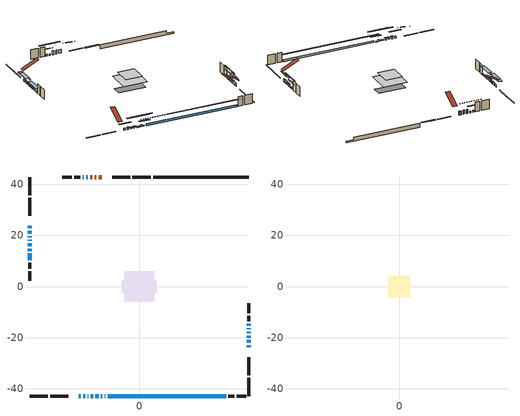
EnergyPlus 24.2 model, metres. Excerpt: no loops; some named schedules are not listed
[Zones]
conditioned space
 floor adiabatic (AdiabaticFloorConstruction): -5.96,-5.96 -5.96,5.96 5.96,5.96 5.96,-5.96 z3.2
 floor foundation (Slab1 construction): -6.9,-2.47 -6.9,2.47 6.9,2.47 6.9,-2.47 z-1.37
 wall outside (RimJoist1 construction): 4.5,42.92 -2.65,42.92 / -42.92,-42.92 -35.77,-42.92 / -42.92,42.92 -42.92,35.77 / 42.92,-42.92 42.92,-35.77 z0.76:1.06
 wall outside (RimJoist2 construction): -3.58,42.92 -10.6,42.92 / -34.84,-42.92 -27.82,-42.92 / -42.92,34.84 -42.92,27.82 / 42.92,-34.84 42.92,-27.82 z0.76:1.06
 wall outside (AdiabaticWallConstruction 1): -14.69,42.92 -15.88,42.92 / -16.8,42.92 -17.5,42.92 / -18.43,42.92 -19.26,42.92 z0.76:2.79
 wall outside (AdiabaticWallConstruction): 42.92,-23.73 42.92,-23.06 / 42.92,-18.4 42.92,-17.74 z0.76:2.29; -23.73,-42.92 -22.91,-42.92 / -21.99,-42.92 -21.17,-42.92 / -19.01,-42.92 -18.09,-42.92 / -15.02,-42.92 -14.4,-42.92 / -42.92,12.97 -42.92,10.23 / 42.92,-15.42 42.92,-14.61 / -21.72,42.92 -22.23,42.92 z0.76:1.68; -42.92,23.73 -42.92,22.81 / 42.92,-19.99 42.92,-19.33 / -42.92,19.74 -42.92,19.28 / -42.92,18.35 -42.92,17.89 / -42.92,14.82 -42.92,13.9 z0.76:1.98; -42.92,21.88 -42.92,20.66 / -42.92,16.96 -42.92,15.74 z0.76:2.28; 42.92,-22.14 42.92,-20.92 z0.76:2.59; -20.24,-42.92 -19.93,-42.92 / 42.92,-16.81 42.92,-16.35 z0.76:1.37; -20.18,42.92 -20.8,42.92 z0.76:1.52; -17.17,-42.92 -15.94,-42.92 z0.76:1.42; -13.48,-42.92 -13.27,-42.92 z0.76:1.07; -12.34,-42.92 34.04,-42.92 z0.76:1.75
 wall outside (Wall1 construction): -23.16,42.92 -25.46,42.92 / 34.97,-42.92 37.27,-42.92 / -42.92,9.3 -42.92,7 / 42.92,-13.68 42.92,-11.38 z0.76:5.64
 wall outside (Wall3 construction): -26.39,42.92 -30.18,42.92 / 38.19,-42.92 41.99,-42.92 / -42.92,6.07 -42.92,2.28 / 42.92,-10.45 42.92,-6.66 z0.76:5.64
 wall foundation (FoundationWall1 construction): 5.43,42.92,-1.37 5.43,42.92,0.76 39.17,42.92,0.76 39.17,42.92,-0.55 42.92,42.92,-0.55 42.92,42.92,-1.37
 window (WindowConstruction): 42.92,-23.73 42.92,-23.07 z0.76:2.28
 window (WindowConstruction 5): -23.73,-42.92 -22.91,-42.92 z0.76:1.67
 window (WindowConstruction 6): -42.92,23.73 -42.92,22.81 z0.76:1.98
 window (WindowConstruction 7): -42.92,21.88 -42.92,20.66 z0.76:2.28
 window (WindowConstruction 8): 42.92,-22.14 42.92,-20.92 z0.76:2.59
 window (WindowConstruction 9): 42.92,-19.99 42.92,-19.33 z0.76:1.98
 window (WindowConstruction 10): -21.98,-42.92 -21.17,-42.92 z0.76:1.67
 window (WindowConstruction 11): -20.24,-42.92 -19.94,-42.92 z0.76:1.37
 window (WindowConstruction 12): -19.01,-42.92 -18.09,-42.92 z0.76:1.67
 window (WindowConstruction 13): -42.92,19.74 -42.92,19.28 z0.76:1.98
 window (WindowConstruction 1): 42.92,-18.4 42.92,-17.74 z0.76:2.28
 window (WindowConstruction 14): -42.92,18.35 -42.92,17.89 z0.76:1.98
 window (WindowConstruction 15): -42.92,16.96 -42.92,15.74 z0.76:2.28
 window (WindowConstruction 16): -42.92,14.81 -42.92,13.9 z0.76:1.98
 window (WindowConstruction 22): 42.92,-16.81 42.92,-16.35 z0.76:1.37
 window (WindowConstruction 19): -20.18,42.92 -20.79,42.92 z0.76:1.52
 window (WindowConstruction 20): -17.16,-42.92 -15.94,-42.92 z0.76:1.42
 window (WindowConstruction 21): -15.02,-42.92 -14.41,-42.92 z0.76:1.67
 window (WindowConstruction 17): -42.92,12.97 -42.92,10.23 z0.76:1.67
 window (WindowConstruction 18): -13.48,-42.92 -13.27,-42.92 z0.76:1.06
 window (WindowConstruction 2): 42.92,-15.42 42.92,-14.61 z0.76:1.67
 window (WindowConstruction 3): -21.72,42.92 -22.23,42.92 z0.76:1.67
 window (WindowConstruction 4): -12.34,-42.92 34.04,-42.92 z0.76:1.75
 door (Door): -14.69,42.92 -15.88,42.92 z0.76:2.79
 door (Door 1): -16.81,42.92 -17.5,42.92 z0.76:2.79
 door (Door 2): -18.43,42.92 -19.26,42.92 z0.76:2.79
 ceiling adiabatic (AdiabaticFloorConstruction): 5.96,-5.96 5.96,5.96 -5.96,5.96 -5.96,-5.96 z3.2
attic - vented
 floor to conditioned space (Floor1 construction Reversed): -4.22,-4.22 -4.22,4.22 4.22,4.22 4.22,-4.22 z5.64
 roof outside (Roof1 construction): -13.76,42.92,5.64 -13.76,34.94,9.63 -11.53,34.94,9.63 -11.53,42.92,5.64; -24.66,-42.92,5.64 -24.66,-34.94,9.63 -26.89,-34.94,9.63 -26.89,-42.92,5.64; -42.92,24.66,5.64 -34.94,24.66,9.63 -34.94,26.89,9.63 -42.92,26.89,5.64; 42.92,-24.66,5.64 34.94,-24.66,9.63 34.94,-26.89,9.63 42.92,-26.89,5.64
shading: 42.92,-20.43 42.92,-26.37 43.33,-26.37 43.33,-20.43 z4.92; -20.27,-42.92 -26.37,-42.92 -26.37,-43.33 -20.27,-43.33 z4.31; -42.92,20.17 -42.92,26.37 -44.75,26.37 -44.75,20.17 z4.62; -42.92,18.02 -42.92,24.52 -44.75,24.52 -44.75,18.02 z4.92; 42.92,-18.28 42.92,-24.78 43.33,-24.78 43.33,-18.28 z5.23; 42.92,-19.13 42.92,-20.19 43.33,-20.19 43.33,-19.13 z2.18; -20.97,-42.92 -22.19,-42.92 -22.19,-43.33 -20.97,-43.33 z1.88; -19.74,-42.92 -20.44,-42.92 -20.44,-43.33 -19.74,-43.33 z1.57; -17.89,-42.92 -19.21,-42.92 -19.21,-43.33 -17.89,-43.33 z1.88; -42.92,16.64 -42.92,22.38 -43.33,22.38 -43.33,16.64 z4.62; 42.92,-17.54 42.92,-18.6 43.33,-18.6 43.33,-17.54 z2.49; -42.92,17.69 -42.92,18.55 -43.33,18.55 -43.33,17.69 z2.18; -42.92,15.54 -42.92,17.16 -43.33,17.16 -43.33,15.54 z2.49; -42.92,13.7 -42.92,15.02 -43.33,15.02 -43.33,13.7 z2.18; 42.92,-11.47 42.92,-21.69 43.33,-21.69 43.33,-11.47 z6.25; -25.87,42.92 -15.1,42.92 -15.1,43.33 -25.87,43.33 z6.6; -10.86,-42.92 -22.25,-42.92 -22.25,-43.33 -10.86,-43.33 z6.5; -9.33,-42.92 -20.1,-42.92 -20.1,-43.33 -9.33,-43.33 z6.76; -42.92,7.59 -42.92,15.61 -44.75,15.61 -44.75,7.59 z4.31; -10.63,-42.92 -16.12,-42.92 -16.12,-43.53 -10.63,-43.53 z3.7; 42.92,-11.97 42.92,-18.06 43.33,-18.06 43.33,-11.97 z4.31; -24.87,42.92 -19.08,42.92 -19.08,43.33 -24.87,43.33 z4.31; 36.68,-42.92 -14.98,-42.92 -14.98,-43.33 36.68,-43.33 z4.39
[Building]
Building 1: Terrain=Suburbs
[Site:Location]
Toronto Intl AP_ON: Latitude {deg}=43.68; Longitude {deg}=-79.63; Time Zone {hr}=-5; Elevation {m}=173; Keep Site Location Information=Yes
[Site:GroundTemperature:Shallow]
4.59119, 2.66285, 2.50842, 3.42352, 7.09712, 10.7536, 13.9236, 15.9317, 16.1023, 14.4691, 11.3799, 7.83558
[Site:WaterMainsTemperature]
Calculation Method=Schedule; Temperature Schedule=mains temperature schedule
[Material] Roughness=Rough; Thermal Absorptance=0.9
Name | Thickness {m} | Conductivity {W/m-K} | Density {kg/m3} | Specific Heat {J/kg-K} | Solar Absorptance | Visible Absorptance
asphalt or fiberglass shingles | 0.00635 | 0.162714 | 1121.4 | 1465.45 | 0.4 | 0.4
ceiling loosefill ins | 0.169333 | 0.0480833 | 16.02 | 1046.75 | 0.7 | 0.7
ceiling stud and cavity | 0.1397 | 0.762834 | 65.682 | 1177.47 | 0.7 | 0.7
concrete 4.0 in. | 0.1016 | 1.803125 | 2242.8 | 837.4 | 0.7 | 0.7
concrete 8.0 in. | 0.2032 | 1.803125 | 2242.8 | 837.4 | 0.7 | 0.7
door material | 0.04445 | 0.053851 | 512.64 | 1214.23 | 0.7 | 0.7
door material 1 | 0.04445 | 0.188738 | 512.64 | 1214.23 | 0.7 | 0.7
door material 2 | 0.04445 | 0.20624 | 512.64 | 1214.23 | 0.7 | 0.7
exterior vertical ins | 0.0457286 | 0.029427 | 32.04 | 1214.23 | 0.7 | 0.7
floor covering | 0.0127 | 0.0433444 | 54.468 | 1339.84 | 0.6 | 0.6
floor rigid ins; wall rigid ins | 0.512978 | 0.029427 | 32.04 | 1214.23 | 0.7 | 0.7
floor stud and cavity | 0.1397 | 1.75129 | 37.0049 | 1207.88 | 0.7 | 0.7
furniture material conditioned space 1 | 0.1524 | 0.115458 | 640.8 | 1214.23 | 0.6 | 0.6
gypsum board | 0.0127 | 0.160291 | 801 | 837.4 | 0.6 | 0.6
gypsum board 1 | 0.0127 | 0.160291 | 801 | 837.4 | 0.7 | 0.7
osb sheathing 0.5 in. | 0.0127 | 0.115458 | 512.64 | 1214.23 | 0.7 | 0.7
osb sheathing 0.75 in. | 0.01905 | 0.115458 | 512.64 | 1214.23 | 0.7 | 0.7
osb sheathing 2.0 in. | 0.0508 | 0.115458 | 512.64 | 1214.23 | 0.7 | 0.7
rim joist rigid ins | 0.051816 | 0.029427 | 32.04 | 1214.23 | 0.7 | 0.7
rim joist stud and cavity | 0.0508 | 0.177588 | 50.32683 | 1063.81 | 0.6 | 0.6
rim joist stud and cavity 1 | 0.0508 | 0.0348186 | 125.044 | 1163.47 | 0.6 | 0.6
wall stud and cavity | 0.1397 | 0.0881538 | 139.0536 | 1170.24 | 0.7 | 0.7
wall stud and cavity 1 | 0.1397 | 0.702165 | 139.0536 | 1170.24 | 0.7 | 0.7
wall stud and cavity 2 | 0.0889 | 0.380278 | 52.3479 | 1209.89 | 0.7 | 0.7
wall stud and cavity 3 | 0.0889 | 0.391764 | 83.0341 | 1211.67 | 0.7 | 0.7
wood siding | 0.0254 | 0.102417 | 544.68 | 1172.36 | 0.4 | 0.4
wood siding 1; wood siding 2; wood siding 3 | 0.0254 | 0.102417 | 544.68 | 1172.36 | 0.7 | 0.7
[WindowMaterial:SimpleGlazingSystem]
Name | U-Factor {W/m2-K} | Solar Heat Gain Coefficient
WindowMaterial | 3.00026 | 0.53
WindowMaterial 1 | 3.029213 | 0.5
WindowMaterial 10 | 2.95256 | 0.58
WindowMaterial 11 | 2.95029 | 0.64
WindowMaterial 12 | 3.068959 | 0.35
WindowMaterial 13 | 5.56103 | 0.6
WindowMaterial 14 | 5.7768 | 0.59
WindowMaterial 15 | 5.33051 | 0.62
WindowMaterial 16 | 3.02183 | 0.55
WindowMaterial 2 | 3.04681 | 0.44
WindowMaterial 3 | 2.8884 | 0.7
WindowMaterial 4 | 3.02126 | 0.48
WindowMaterial 5 | 2.92474 | 0.62
WindowMaterial 6 | 3.00991 | 0.55
WindowMaterial 7 | 3.01388 | 0.51
WindowMaterial 8 | 3.063281 | 0.29
WindowMaterial 9 | 3.02581 | 0.51
[Construction]
AdiabaticFloorConstruction: floor stud and cavity, floor rigid ins, osb sheathing 0.75 in., floor covering
AdiabaticWallConstruction: wood siding 2, wall rigid ins, wall stud and cavity 2, gypsum board
AdiabaticWallConstruction 1: wood siding 3, wall rigid ins, wall stud and cavity 2, gypsum board
Door: door material
Door 1: door material 1
Door 2: door material 2
Floor1 construction Reversed: gypsum board, ceiling stud and cavity, ceiling loosefill ins
FoundationWall1 construction: concrete 8.0 in., gypsum board 1
furniture construction conditioned space 1: furniture material conditioned space 1
PartitionWallConstruction: gypsum board, wall stud and cavity 3, gypsum board
RimJoist1 construction: wood siding 1, rim joist stud and cavity
RimJoist2 construction: wood siding 1, rim joist rigid ins, osb sheathing 2.0 in., rim joist stud and cavity 1
Roof1 construction: asphalt or fiberglass shingles
Slab1 construction: concrete 4.0 in.
Wall1 construction: wood siding, osb sheathing 0.5 in., wall stud and cavity, gypsum board
Wall3 construction: wood siding, osb sheathing 0.5 in., wall stud and cavity 1, gypsum board
WindowConstruction; WindowConstruction 1: WindowMaterial
WindowConstruction 10; WindowConstruction 2; WindowConstruction 5: WindowMaterial 1
WindowConstruction 11: WindowMaterial 8
WindowConstruction 12: WindowMaterial 9
WindowConstruction 13; WindowConstruction 14; WindowConstruction 6: WindowMaterial 4
WindowConstruction 15; WindowConstruction 7: WindowMaterial 5
WindowConstruction 16: WindowMaterial 10
WindowConstruction 17: WindowMaterial 11
WindowConstruction 18: WindowMaterial 12
WindowConstruction 19: WindowMaterial 13
WindowConstruction 20: WindowMaterial 14
WindowConstruction 21: WindowMaterial 15
WindowConstruction 22: WindowMaterial 16
WindowConstruction 3: WindowMaterial 2
WindowConstruction 4: WindowMaterial 3
WindowConstruction 8: WindowMaterial 6
WindowConstruction 9: WindowMaterial 7
[Zone] Multiplier=1; Part of Total Floor Area=Yes
Name | Volume {m3}
attic - vented | 44.7422
conditioned space | 524.9
[Space]
Name | Zone | Volume {m3}
attic - vented 1 | attic - vented | 44.7422
conditioned space 1 | conditioned space | 524.9
[ZoneInfiltration:EffectiveLeakageArea]
infil attic - vented 1: Zone or Space=attic - vented 1; Schedule=Always On Discrete; Effective Air Leakage Area {cm2}=2944.55; Stack Coefficient=0.000277386; Wind Coefficient=1.12528e-05
[ZoneMixing]
whole house fan mix: Zone or Space=attic - vented; Schedule=Always On Continuous; Design Flow Rate Calculation Method=Flow/Zone; Design Flow Rate {m3/s}=0; Source Zone or Space=conditioned space
[SurfaceProperty:ExposedFoundationPerimeter]
Slab1: Exposed Perimeter Calculation Method=TotalExposedPerimeter; Total Exposed Perimeter {m}=37.491
[InternalMass] Zone or ZoneList=conditioned space; Space or SpaceList=conditioned space 1
Name | Construction | Surface Area {m2}
furniture mass conditioned space 1 | furniture construction conditioned space 1 | 84.24
partition wall mass | PartitionWallConstruction | 210.6
[Lights]
interior lighting: Zone or ZoneList or Space or SpaceList=conditioned space 1; Schedule=interior lighting schedule; Design Level Calculation Method=LightingLevel; Lighting Level {W}=343.2; Return Air Fraction=0; Fraction Radiant=0.6; Fraction Visible=0.2; Fraction Replaceable=1
[People]
occupants: Zone or ZoneList or Space or SpaceList=conditioned space 1; Number of People Schedule=occupants schedule; Number of People Calculation Method=People; Number of People=3; Fraction Radiant=0.314171; Sensible Heat Fraction=0.56303; Activity Level Schedule=occupants activity schedule; Carbon Dioxide Generation Rate {m3/s-W}=0; Enable ASHRAE 55 Comfort Warnings=No; Mean Radiant Temperature Calculation Type=EnclosureAveraged
[ElectricEquipment] Zone or ZoneList or Space or SpaceList=conditioned space 1; Design Level Calculation Method=EquipmentLevel
Name | Schedule | Design Level {W} | Fraction Latent | Fraction Radiant | Fraction Lost
clothes dryer | clothes dryer schedule | 140.772 | 0.015 | 0.081 | 0.85
clothes washer | clothes washer schedule | 32.1985 | 0.03 | 0.162 | 0.7
cooking range | cooking range schedule | 215.147 | 0.08 | 0.432 | 0.2
dishwasher | dishwasher schedule | 66.8632 | 0.3 | 0.18 | 0.4
fridge | fridge schedule | 72.9452 | 0 | 0.6 | 0
mech vent bath fan 0 | mech vent bath fan 0 schedule | 50.2 | 0 | 0 | 1
mech vent house fan | mech vent house fan schedule | 0 | 0 | 0 | 1
mech vent house fan cfis | mech vent house fan cfis schedule | 0 | 0 | 0 | 0
mech vent range fan 0 | mech vent range fan 0 schedule | 57 | 0 | 0 | 1
misc plug loads | misc plug loads schedule | 494.7 | 0.045 | 0.513 | 0.1
whole house fan | Always On Discrete | 0 | 0 | 0 | 1
[OtherEquipment] Zone or ZoneList or Space or SpaceList=conditioned space 1; Design Level Calculation Method=EquipmentLevel
Name | Fuel Type | Schedule | Design Level {W} | Fraction Latent | Fraction Radiant | Fraction Lost
clothes dryer 1 | Electricity | clothes dryer schedule | 0 | 0.015 | 0.081 | 0.85
cooking range 1 | Electricity | cooking range schedule | 0 | 0.08 | 0.432 | 0.2
general water use latent | None | general water use schedule | 62.594 | 1 | 0 | 0
general water use sensible | None | general water use schedule | -61.6891 | 0 | 0.6 | 0
mech vent house fan latent load | None | Always On Discrete | 0 | 1 | 0 | 0
mech vent house fan sensible load | None | Always On Discrete | 0 | 0 | 0 | 0
water heater energy adjustment1 | NaturalGas | Always On Discrete | 0.01 | 0 | 0 | 1
[ZoneInfiltration:DesignFlowRate] Zone or ZoneList or Space or SpaceList=conditioned space 1; Schedule=Always On Discrete; Design Flow Rate Calculation Method=Flow/Zone; Design Flow Rate {m3/s}=0
infil flow; natural vent flow; whole house fan flow
[Foundation:Kiva]
Foundation Kiva 1: Initial Indoor Air Temperature {C}=18; Wall Height Above Grade {m}=0.759988; Wall Depth Below Slab {m}=0.2032; Custom Block Material Name 1=exterior vertical ins; Custom Block Depth 1 {m}=2.13; Custom Block X Position 1 {m}=0.2159; Custom Block Z Position 1 {m}=0
[Foundation:Kiva:Settings]
Soil Conductivity {W/m-K}=0.849921; Soil Density {kg/m3}=1842.3; Soil Specific Heat {J/kg-K}=418.7; Ground Solar Absorptivity=0.9; Ground Thermal Absorptivity=0.9; Ground Surface Roughness {m}=0.03; Far-Field Width {m}=40; Deep-Ground Boundary Condition=ZeroFlux; Deep-Ground Depth {m}=40; Minimum Cell Dimension {m}=0.2; Maximum Cell Growth Coefficient=3; Simulation Timestep=Timestep
[Exterior:Lights]
exterior lighting: Schedule=exterior lighting schedule; Design Level {W}=75.6
[Schedule:Constant]
Name | Hourly Value
Always On Continuous; mech vent house fan schedule; mech vent house fan cfis schedule; Always On Discrete | 1
occupants activity schedule | 117.228
fridge schedule | 0
[Schedule:Week:Daily]
interior lighting schedule Week Rule - Jan1-Jan27: interior lighting schedule day, interior lighting schedule day, interior lighting schedule day, interior lighting schedule day, interior lighting schedule day, interior lighting schedule day, interior lighting schedule day, interior lighting schedule default day, interior lighting schedule default day, interior lighting schedule default day, interior lighting schedule default day, interior lighting schedule default day
interior lighting schedule Week Rule - Jan28-Feb3: interior lighting schedule day, interior lighting schedule day, interior lighting schedule day, interior lighting schedule day, interior lighting schedule day 1, interior lighting schedule day 1, interior lighting schedule day 1, interior lighting schedule default day, interior lighting schedule default day, interior lighting schedule default day, interior lighting schedule default day, interior lighting schedule default day
interior lighting schedule Week Rule - Feb4-Feb24: interior lighting schedule day 1, interior lighting schedule day 1, interior lighting schedule day 1, interior lighting schedule day 1, interior lighting schedule day 1, interior lighting schedule day 1, interior lighting schedule day 1, interior lighting schedule default day, interior lighting schedule default day, interior lighting schedule default day, interior lighting schedule default day, interior lighting schedule default day
interior lighting schedule Week Rule - Feb25-Mar3: interior lighting schedule day 1, interior lighting schedule day 1, interior lighting schedule day 1, interior lighting schedule day 1, interior lighting schedule day 2, interior lighting schedule day 2, interior lighting schedule day 2, interior lighting schedule default day, interior lighting schedule default day, interior lighting schedule default day, interior lighting schedule default day, interior lighting schedule default day
interior lighting schedule Week Rule - Mar4-Mar31: interior lighting schedule day 2, interior lighting schedule day 2, interior lighting schedule day 2, interior lighting schedule day 2, interior lighting schedule day 2, interior lighting schedule day 2, interior lighting schedule day 2, interior lighting schedule default day, interior lighting schedule default day, interior lighting schedule default day, interior lighting schedule default day, interior lighting schedule default day
interior lighting schedule Week Rule - Apr1-Apr28: interior lighting schedule day 3, interior lighting schedule day 3, interior lighting schedule day 3, interior lighting schedule day 3, interior lighting schedule day 3, interior lighting schedule day 3, interior lighting schedule day 3, interior lighting schedule default day, interior lighting schedule default day, interior lighting schedule default day, interior lighting schedule default day, interior lighting schedule default day
interior lighting schedule Week Rule - Apr29-May5: interior lighting schedule day 3, interior lighting schedule day 3, interior lighting schedule day 4, interior lighting schedule day 4, interior lighting schedule day 4, interior lighting schedule day 4, interior lighting schedule day 4, interior lighting schedule default day, interior lighting schedule default day, interior lighting schedule default day, interior lighting schedule default day, interior lighting schedule default day
interior lighting schedule Week Rule - May6-May26: interior lighting schedule day 4, interior lighting schedule day 4, interior lighting schedule day 4, interior lighting schedule day 4, interior lighting schedule day 4, interior lighting schedule day 4, interior lighting schedule day 4, interior lighting schedule default day, interior lighting schedule default day, interior lighting schedule default day, interior lighting schedule default day, interior lighting schedule default day
interior lighting schedule Week Rule - May27-Jun2: interior lighting schedule day 4, interior lighting schedule day 4, interior lighting schedule day 4, interior lighting schedule day 4, interior lighting schedule day 4, interior lighting schedule day 5, interior lighting schedule day 5, interior lighting schedule default day, interior lighting schedule default day, interior lighting schedule default day, interior lighting schedule default day, interior lighting schedule default day
interior lighting schedule Week Rule - Jun3-Jun30: interior lighting schedule day 5, interior lighting schedule day 5, interior lighting schedule day 5, interior lighting schedule day 5, interior lighting schedule day 5, interior lighting schedule day 5, interior lighting schedule day 5, interior lighting schedule default day, interior lighting schedule default day, interior lighting schedule default day, interior lighting schedule default day, interior lighting schedule default day
interior lighting schedule Week Rule - Jul1-Jul28: interior lighting schedule day 6, interior lighting schedule day 6, interior lighting schedule day 6, interior lighting schedule day 6, interior lighting schedule day 6, interior lighting schedule day 6, interior lighting schedule day 6, interior lighting schedule default day, interior lighting schedule default day, interior lighting schedule default day, interior lighting schedule default day, interior lighting schedule default day
interior lighting schedule Week Rule - Jul29-Aug4: interior lighting schedule day 6, interior lighting schedule day 6, interior lighting schedule day 6, interior lighting schedule day 7, interior lighting schedule day 7, interior lighting schedule day 7, interior lighting schedule day 7, interior lighting schedule default day, interior lighting schedule default day, interior lighting schedule default day, interior lighting schedule default day, interior lighting schedule default day
interior lighting schedule Week Rule - Aug5-Aug25: interior lighting schedule day 7, interior lighting schedule day 7, interior lighting schedule day 7, interior lighting schedule day 7, interior lighting schedule day 7, interior lighting schedule day 7, interior lighting schedule day 7, interior lighting schedule default day, interior lighting schedule default day, interior lighting schedule default day, interior lighting schedule default day, interior lighting schedule default day
interior lighting schedule Week Rule - Aug26-Sep1: interior lighting schedule day 7, interior lighting schedule day 7, interior lighting schedule day 7, interior lighting schedule day 7, interior lighting schedule day 7, interior lighting schedule day 7, interior lighting schedule day 8, interior lighting schedule default day, interior lighting schedule default day, interior lighting schedule default day, interior lighting schedule default day, interior lighting schedule default day
interior lighting schedule Week Rule - Sep2-Sep29: interior lighting schedule day 8, interior lighting schedule day 8, interior lighting schedule day 8, interior lighting schedule day 8, interior lighting schedule day 8, interior lighting schedule day 8, interior lighting schedule day 8, interior lighting schedule default day, interior lighting schedule default day, interior lighting schedule default day, interior lighting schedule default day, interior lighting schedule default day
interior lighting schedule Week Rule - Sep30-Oct6: interior lighting schedule day 8, interior lighting schedule day 9, interior lighting schedule day 9, interior lighting schedule day 9, interior lighting schedule day 9, interior lighting schedule day 9, interior lighting schedule day 9, interior lighting schedule default day, interior lighting schedule default day, interior lighting schedule default day, interior lighting schedule default day, interior lighting schedule default day
interior lighting schedule Week Rule - Oct7-Oct27: interior lighting schedule day 9, interior lighting schedule day 9, interior lighting schedule day 9, interior lighting schedule day 9, interior lighting schedule day 9, interior lighting schedule day 9, interior lighting schedule day 9, interior lighting schedule default day, interior lighting schedule default day, interior lighting schedule default day, interior lighting schedule default day, interior lighting schedule default day
interior lighting schedule Week Rule - Oct28-Nov3: interior lighting schedule day 9, interior lighting schedule day 9, interior lighting schedule day 9, interior lighting schedule day 9, interior lighting schedule day 10, interior lighting schedule day 10, interior lighting schedule day 10, interior lighting schedule default day, interior lighting schedule default day, interior lighting schedule default day, interior lighting schedule default day, interior lighting schedule default day
interior lighting schedule Week Rule - Nov4-Nov24: interior lighting schedule day 10, interior lighting schedule day 10, interior lighting schedule day 10, interior lighting schedule day 10, interior lighting schedule day 10, interior lighting schedule day 10, interior lighting schedule day 10, interior lighting schedule default day, interior lighting schedule default day, interior lighting schedule default day, interior lighting schedule default day, interior lighting schedule default day
interior lighting schedule Week Rule - Nov25-Dec1: interior lighting schedule day 10, interior lighting schedule day 10, interior lighting schedule day 10, interior lighting schedule day 10, interior lighting schedule day 10, interior lighting schedule day 10, interior lighting schedule day 11, interior lighting schedule default day, interior lighting schedule default day, interior lighting schedule default day, interior lighting schedule default day, interior lighting schedule default day
interior lighting schedule Week Rule - Dec2-Dec31: interior lighting schedule day 11, interior lighting schedule day 11, interior lighting schedule day 11, interior lighting schedule day 11, interior lighting schedule day 11, interior lighting schedule day 11, interior lighting schedule day 11, interior lighting schedule default day, interior lighting schedule default day, interior lighting schedule default day, interior lighting schedule default day, interior lighting schedule default day
occupants schedule Week Rule - Jan1-Dec31: occupants schedule day, occupants schedule day, occupants schedule day, occupants schedule day, occupants schedule day, occupants schedule day, occupants schedule day, occupants schedule default day, occupants schedule default day, occupants schedule default day, occupants schedule default day, occupants schedule default day
clothes dryer schedule Week Rule - Jan1-Dec31: clothes dryer schedule day, clothes dryer schedule day, clothes dryer schedule day, clothes dryer schedule day, clothes dryer schedule day, clothes dryer schedule day, clothes dryer schedule day, clothes dryer schedule default day, clothes dryer schedule default day, clothes dryer schedule default day, clothes dryer schedule default day, clothes dryer schedule default day
clothes washer schedule Week Rule - Jan1-Dec31: clothes washer schedule day, clothes washer schedule day, clothes washer schedule day, clothes washer schedule day, clothes washer schedule day, clothes washer schedule day, clothes washer schedule day, clothes washer schedule default day, clothes washer schedule default day, clothes washer schedule default day, clothes washer schedule default day, clothes washer schedule default day
cooking range schedule Week Rule - Jan1-Dec31: cooking range schedule day, cooking range schedule day, cooking range schedule day, cooking range schedule day, cooking range schedule day, cooking range schedule day, cooking range schedule day, cooking range schedule default day, cooking range schedule default day, cooking range schedule default day, cooking range schedule default day, cooking range schedule default day
dishwasher schedule Week Rule - Jan1-Dec31: dishwasher schedule day, dishwasher schedule day, dishwasher schedule day, dishwasher schedule day, dishwasher schedule day, dishwasher schedule day, dishwasher schedule day, dishwasher schedule default day, dishwasher schedule default day, dishwasher schedule default day, dishwasher schedule default day, dishwasher schedule default day
mech vent bath fan 0 schedule Week Rule - Jan1-Dec31: mech vent bath fan 0 schedule day, mech vent bath fan 0 schedule day, mech vent bath fan 0 schedule day, mech vent bath fan 0 schedule day, mech vent bath fan 0 schedule day, mech vent bath fan 0 schedule day, mech vent bath fan 0 schedule day, mech vent bath fan 0 schedule default day, mech vent bath fan 0 schedule default day, mech vent bath fan 0 schedule default day, mech vent bath fan 0 schedule default day, mech vent bath fan 0 schedule default day
mech vent range fan 0 schedule Week Rule - Jan1-Dec31: mech vent range fan 0 schedule day, mech vent range fan 0 schedule day, mech vent range fan 0 schedule day, mech vent range fan 0 schedule day, mech vent range fan 0 schedule day, mech vent range fan 0 schedule day, mech vent range fan 0 schedule day, mech vent range fan 0 schedule default day, mech vent range fan 0 schedule default day, mech vent range fan 0 schedule default day, mech vent range fan 0 schedule default day, mech vent range fan 0 schedule default day
misc plug loads schedule Week Rule - Jan1-Dec31: misc plug loads schedule day, misc plug loads schedule day, misc plug loads schedule day, misc plug loads schedule day, misc plug loads schedule day, misc plug loads schedule day, misc plug loads schedule day, misc plug loads schedule default day, misc plug loads schedule default day, misc plug loads schedule default day, misc plug loads schedule default day, misc plug loads schedule default day
general water use schedule Week Rule - Jan1-Dec31: general water use schedule day, general water use schedule day, general water use schedule day, general water use schedule day, general water use schedule day, general water use schedule day, general water use schedule day, general water use schedule default day, general water use schedule default day, general water use schedule default day, general water use schedule default day, general water use schedule default day
exterior lighting schedule Week Rule - Jan1-Jan27: exterior lighting schedule day, exterior lighting schedule day, exterior lighting schedule day, exterior lighting schedule day, exterior lighting schedule day, exterior lighting schedule day, exterior lighting schedule day, exterior lighting schedule default day, exterior lighting schedule default day, exterior lighting schedule default day, exterior lighting schedule default day, exterior lighting schedule default day
exterior lighting schedule Week Rule - Jan28-Feb3: exterior lighting schedule day, exterior lighting schedule day, exterior lighting schedule day, exterior lighting schedule day, exterior lighting schedule day 1, exterior lighting schedule day 1, exterior lighting schedule day 1, exterior lighting schedule default day, exterior lighting schedule default day, exterior lighting schedule default day, exterior lighting schedule default day, exterior lighting schedule default day
exterior lighting schedule Week Rule - Feb4-Feb24: exterior lighting schedule day 1, exterior lighting schedule day 1, exterior lighting schedule day 1, exterior lighting schedule day 1, exterior lighting schedule day 1, exterior lighting schedule day 1, exterior lighting schedule day 1, exterior lighting schedule default day, exterior lighting schedule default day, exterior lighting schedule default day, exterior lighting schedule default day, exterior lighting schedule default day
exterior lighting schedule Week Rule - Feb25-Mar3: exterior lighting schedule day 1, exterior lighting schedule day 1, exterior lighting schedule day 1, exterior lighting schedule day 1, exterior lighting schedule day 2, exterior lighting schedule day 2, exterior lighting schedule day 2, exterior lighting schedule default day, exterior lighting schedule default day, exterior lighting schedule default day, exterior lighting schedule default day, exterior lighting schedule default day
exterior lighting schedule Week Rule - Mar4-Mar31: exterior lighting schedule day 2, exterior lighting schedule day 2, exterior lighting schedule day 2, exterior lighting schedule day 2, exterior lighting schedule day 2, exterior lighting schedule day 2, exterior lighting schedule day 2, exterior lighting schedule default day, exterior lighting schedule default day, exterior lighting schedule default day, exterior lighting schedule default day, exterior lighting schedule default day
exterior lighting schedule Week Rule - Apr1-Apr28: exterior lighting schedule day 3, exterior lighting schedule day 3, exterior lighting schedule day 3, exterior lighting schedule day 3, exterior lighting schedule day 3, exterior lighting schedule day 3, exterior lighting schedule day 3, exterior lighting schedule default day, exterior lighting schedule default day, exterior lighting schedule default day, exterior lighting schedule default day, exterior lighting schedule default day
exterior lighting schedule Week Rule - Apr29-May5: exterior lighting schedule day 3, exterior lighting schedule day 3, exterior lighting schedule day 4, exterior lighting schedule day 4, exterior lighting schedule day 4, exterior lighting schedule day 4, exterior lighting schedule day 4, exterior lighting schedule default day, exterior lighting schedule default day, exterior lighting schedule default day, exterior lighting schedule default day, exterior lighting schedule default day
exterior lighting schedule Week Rule - May6-May26: exterior lighting schedule day 4, exterior lighting schedule day 4, exterior lighting schedule day 4, exterior lighting schedule day 4, exterior lighting schedule day 4, exterior lighting schedule day 4, exterior lighting schedule day 4, exterior lighting schedule default day, exterior lighting schedule default day, exterior lighting schedule default day, exterior lighting schedule default day, exterior lighting schedule default day
exterior lighting schedule Week Rule - May27-Jun2: exterior lighting schedule day 4, exterior lighting schedule day 4, exterior lighting schedule day 4, exterior lighting schedule day 4, exterior lighting schedule day 4, exterior lighting schedule day 5, exterior lighting schedule day 5, exterior lighting schedule default day, exterior lighting schedule default day, exterior lighting schedule default day, exterior lighting schedule default day, exterior lighting schedule default day
exterior lighting schedule Week Rule - Jun3-Jun30: exterior lighting schedule day 5, exterior lighting schedule day 5, exterior lighting schedule day 5, exterior lighting schedule day 5, exterior lighting schedule day 5, exterior lighting schedule day 5, exterior lighting schedule day 5, exterior lighting schedule default day, exterior lighting schedule default day, exterior lighting schedule default day, exterior lighting schedule default day, exterior lighting schedule default day
[Schedule:Year]
interior lighting schedule: interior lighting schedule Week Rule - Jan1-Jan27, 1, 1, 1, 27, interior lighting schedule Week Rule - Jan28-Feb3, 1, 28, 2, 3, interior lighting schedule Week Rule - Feb4-Feb24, 2, 4, 2, 24, interior lighting schedule Week Rule - Feb25-Mar3, 2, 25, 3, 3, interior lighting schedule Week Rule - Mar4-Mar31, 3, 4, 3, 31, interior lighting schedule Week Rule - Apr1-Apr28, 4, 1, 4, 28, interior lighting schedule Week Rule - Apr29-May5, 4, 29, 5, 5, interior lighting schedule Week Rule - May6-May26, 5, 6, 5, 26, interior lighting schedule Week Rule - May27-Jun2, 5, 27, 6, 2, interior lighting schedule Week Rule - Jun3-Jun30, 6, 3, 6, 30, interior lighting schedule Week Rule - Jul1-Jul28, 7, 1, 7, 28, interior lighting schedule Week Rule - Jul29-Aug4, 7, 29, 8, 4, interior lighting schedule Week Rule - Aug5-Aug25, 8, 5, 8, 25, interior lighting schedule Week Rule - Aug26-Sep1, 8, 26, 9, 1, interior lighting schedule Week Rule - Sep2-Sep29, 9, 2, 9, 29, interior lighting schedule Week Rule - Sep30-Oct6, 9, 30, 10, 6, interior lighting schedule Week Rule - Oct7-Oct27, 10, 7, 10, 27, interior lighting schedule Week Rule - Oct28-Nov3, 10, 28, 11, 3, interior lighting schedule Week Rule - Nov4-Nov24, 11, 4, 11, 24, interior lighting schedule Week Rule - Nov25-Dec1, 11, 25, 12, 1, interior lighting schedule Week Rule - Dec2-Dec31, 12, 2, 12, 31
occupants schedule: occupants schedule Week Rule - Jan1-Dec31, 1, 1, 12, 31
clothes dryer schedule: clothes dryer schedule Week Rule - Jan1-Dec31, 1, 1, 12, 31
clothes washer schedule: clothes washer schedule Week Rule - Jan1-Dec31, 1, 1, 12, 31
cooking range schedule: cooking range schedule Week Rule - Jan1-Dec31, 1, 1, 12, 31
dishwasher schedule: dishwasher schedule Week Rule - Jan1-Dec31, 1, 1, 12, 31
mech vent bath fan 0 schedule: mech vent bath fan 0 schedule Week Rule - Jan1-Dec31, 1, 1, 12, 31
mech vent range fan 0 schedule: mech vent range fan 0 schedule Week Rule - Jan1-Dec31, 1, 1, 12, 31
misc plug loads schedule: misc plug loads schedule Week Rule - Jan1-Dec31, 1, 1, 12, 31
general water use schedule: general water use schedule Week Rule - Jan1-Dec31, 1, 1, 12, 31
exterior lighting schedule: exterior lighting schedule Week Rule - Jan1-Jan27, 1, 1, 1, 27, exterior lighting schedule Week Rule - Jan28-Feb3, 1, 28, 2, 3, exterior lighting schedule Week Rule - Feb4-Feb24, 2, 4, 2, 24, exterior lighting schedule Week Rule - Feb25-Mar3, 2, 25, 3, 3, exterior lighting schedule Week Rule - Mar4-Mar31, 3, 4, 3, 31, exterior lighting schedule Week Rule - Apr1-Apr28, 4, 1, 4, 28, exterior lighting schedule Week Rule - Apr29-May5, 4, 29, 5, 5, exterior lighting schedule Week Rule - May6-May26, 5, 6, 5, 26, exterior lighting schedule Week Rule - May27-Jun2, 5, 27, 6, 2, exterior lighting schedule Week Rule - Jun3-Jun30, 6, 3, 6, 30, exterior lighting schedule Week Rule - Jul1-Jul28, 7, 1, 7, 28, exterior lighting schedule Week Rule - Jul29-Aug4, 7, 29, 8, 4, exterior lighting schedule Week Rule - Aug5-Aug25, 8, 5, 8, 25, exterior lighting schedule Week Rule - Aug26-Sep1, 8, 26, 9, 1, exterior lighting schedule Week Rule - Sep2-Sep29, 9, 2, 9, 29, exterior lighting schedule Week Rule - Sep30-Oct6, 9, 30, 10, 6, exterior lighting schedule Week Rule - Oct7-Oct27, 10, 7, 10, 27, exterior lighting schedule Week Rule - Oct28-Nov3, 10, 28, 11, 3, exterior lighting schedule Week Rule - Nov4-Nov24, 11, 4, 11, 24, exterior lighting schedule Week Rule - Nov25-Dec1, 11, 25, 12, 1, exterior lighting schedule Week Rule - Dec2-Dec31, 12, 2, 12, 31
[Schedule:Compact]
mains temperature schedule: Through: 01/01, For: AllDays, Until: 24:00, 8.43722, Through: 01/02, For: AllDays, Until: 24:00, 8.37111, Through: 01/03, For: AllDays, Until: 24:00, 8.30611, Through: 01/04, For: AllDays, Until: 24:00, 8.24222, Through: 01/05, For: AllDays, Until: 24:00, 8.17944, Through: 01/06, For: AllDays, Until: 24:00, 8.11833, Through: 01/07, For: AllDays, Until: 24:00, 8.05833, Through: 01/08, For: AllDays, Until: 24:00, 7.99944, Through: 01/09, For: AllDays, Until: 24:00, 7.94222, Through: 01/10, For: AllDays, Until: 24:00, 7.88611, Through: 01/11, For: AllDays, Until: 24:00, 7.83167, Through: 01/12, For: AllDays, Until: 24:00, 7.77833, Through: 01/13, For: AllDays, Until: 24:00, 7.72611, Through: 01/14, For: AllDays, Until: 24:00, 7.67556, Through: 01/15, For: AllDays, Until: 24:00, 7.62667, Through: 01/16, For: AllDays, Until: 24:00, 7.57889, Through: 01/17, For: AllDays, Until: 24:00, 7.53278, Through: 01/18, For: AllDays, Until: 24:00, 7.48778, Through: 01/19, For: AllDays, Until: 24:00, 7.44444, Through: 01/20, For: AllDays, Until: 24:00, 7.40278, Through: 01/21, For: AllDays, Until: 24:00, 7.36278, Through: 01/22, For: AllDays, Until: 24:00, 7.32389, Through: 01/23, For: AllDays, Until: 24:00, 7.28667, Through: 01/24, For: AllDays, Until: 24:00, 7.25056, Through: 01/25, For: AllDays, Until: 24:00, 7.21667, Through: 01/26, For: AllDays, Until: 24:00, 7.18389, Through: 01/27, For: AllDays, Until: 24:00, 7.15278, Through: 01/28, For: AllDays, Until: 24:00, 7.12333, Through: 01/29, For: AllDays, Until: 24:00, 7.09556, Through: 01/30, For: AllDays, Until: 24:00, 7.06944, Through: 01/31, For: AllDays, Until: 24:00, 7.04444, Through: 02/01, For: AllDays, Until: 24:00, 7.02167, Through: 02/02, For: AllDays, Until: 24:00, 7, Through: 02/03, For: AllDays, Until: 24:00, 6.98, Through: 02/04, For: AllDays, Until: 24:00, 6.96222, Through: 02/05, For: AllDays, Until: 24:00, 6.94556, Through: 02/06, For: AllDays, Until: 24:00, 6.93056, Through: 02/07, For: AllDays, Until: 24:00, 6.91722, Through: 02/08, For: AllDays, Until: 24:00, 6.90556, Through: 02/09, For: AllDays, Until: 24:00, 6.89556, Through: 02/10, For: AllDays, Until: 24:00, 6.88722, Through: 02/11, For: AllDays, Until: 24:00, 6.88056, Through: 02/12, For: AllDays, Until: 24:00, 6.875, Through: 02/13, For: AllDays, Until: 24:00, 6.87167, Through: 02/14, For: AllDays, Until: 24:00, 6.87, Through: 02/15, For: AllDays, Until: 24:00, 6.87, Through: 02/16, For: AllDays, Until: 24:00, 6.87167, Through: 02/17, For: AllDays, Until: 24:00, 6.875, Through: 02/18, For: AllDays, Until: 24:00, 6.88, Through: 02/19, For: AllDays, Until: 24:00, 6.88611, Through: 02/20, For: AllDays, Until: 24:00, 6.89444, Through: 02/21, For: AllDays, Until: 24:00, 6.90444, Through: 02/22, For: AllDays, Until: 24:00, 6.91611, Through: 02/23, For: AllDays, Until: 24:00, 6.92889, Through: 02/24, For: AllDays, Until: 24:00, 6.94389, Through: 02/25, For: AllDays, Until: 24:00, 6.96056, Through: 02/26, For: AllDays, Until: 24:00, 6.97833, Through: 02/27, For: AllDays, Until: 24:00, 6.99833, Through: 02/28, For: AllDays, Until: 24:00, 7.01944, Through: 03/01, For: AllDays, Until: 24:00, 7.04222, Through: 03/02, For: AllDays, Until: 24:00, 7.06667, Through: 03/03, For: AllDays, Until: 24:00, 7.09278, Through: 03/04, For: AllDays, Until: 24:00, 7.12056, Through: 03/05, For: AllDays, Until: 24:00, 7.15, Through: 03/06, For: AllDays, Until: 24:00, 7.18111, Through: 03/07, For: AllDays, Until: 24:00, 7.21333, Through: 03/08, For: AllDays, Until: 24:00, 7.24722, Through: 03/09, For: AllDays, Until: 24:00, 7.28278, Through: 03/10, For: AllDays, Until: 24:00, 7.32, Through: 03/11, For: AllDays, Until: 24:00, 7.35889, Through: 03/12, For: AllDays, Until: 24:00, 7.39889, Through: 03/13, For: AllDays, Until: 24:00, 7.44056, Through: 03/14, For: AllDays, Until: 24:00, 7.48389, Through: 03/15, For: AllDays, Until: 24:00, 7.52833, Through: 03/16, For: AllDays, Until: 24:00, 7.57444, Through: 03/17, For: AllDays, Until: 24:00, 7.62222, Through: 03/18, For: AllDays, Until: 24:00, 7.67111, Through: 03/19, For: AllDays, Until: 24:00, 7.72111, Through: 03/20, For: AllDays, Until: 24:00, 7.77333, Through: 03/21, For: AllDays, Until: 24:00, 7.82611, Through: 03/22, For: AllDays, Until: 24:00, 7.88111, Through: 03/23, For: AllDays, Until: 24:00, 7.93667, Through: 03/24, For: AllDays, Until: 24:00, 7.99389, Through: 03/25, For: AllDays, Until: 24:00, 8.05278, Through: 03/26, For: AllDays, Until: 24:00, 8.11278, Through: 03/27, For: AllDays, Until: 24:00, 8.17389, Through: 03/28, For: AllDays, Until: 24:00, 8.23611, Through: 03/29, For: AllDays, Until: 24:00, 8.3, Through: 03/30, For: AllDays, Until: 24:00, 8.365, Through: 03/31, For: AllDays, Until: 24:00, 8.43111, Through: 04/01, For: AllDays, Until: 24:00, 8.49833, Through: 04/02, For: AllDays, Until: 24:00, 8.56722, Through: 04/03, For: AllDays, Until: 24:00, 8.63667, Through: 04/04, For: AllDays, Until: 24:00, 8.70778, Through: 04/05, For: AllDays, Until: 24:00, 8.77944, Through: 04/06, For: AllDays, Until: 24:00, 8.85278, Through: 04/07, For: AllDays, Until: 24:00, 8.92667, Through: 04/08, For: AllDays, Until: 24:00, 9.00222, Through: 04/09, For: AllDays, Until: 24:00, 9.07833, Through: 04/10, For: AllDays, Until: 24:00, 9.15556, Through: 04/11, For: AllDays, Until: 24:00, 9.23389, Through: 04/12, For: AllDays, Until: 24:00, 9.31278, Through: 04/13, For: AllDays, Until: 24:00, 9.39278, Through: 04/14, For: AllDays, Until: 24:00, 9.47389, Through: 04/15, For: AllDays, Until: 24:00, 9.55611, Through: 04/16, For: AllDays, Until: 24:00, 9.63833, Through: 04/17, For: AllDays, Until: 24:00, 9.72222, Through: 04/18, For: AllDays, Until: 24:00, 9.80667, Through: 04/19, For: AllDays, Until: 24:00, 9.89167, Through: 04/20, For: AllDays, Until: 24:00, 9.97778, Through: 04/21, For: AllDays, Until: 24:00, 10.0644, Through: 04/22, For: AllDays, Until: 24:00, 10.1517, Through: 04/23, For: AllDays, Until: 24:00, 10.24, Through: 04/24, For: AllDays, Until: 24:00, 10.3289, Through: 04/25, For: AllDays, Until: 24:00, 10.4183, Through: 04/26, For: AllDays, Until: 24:00, 10.5083, Through: 04/27, For: AllDays, Until: 24:00, 10.5989, Through: 04/28, For: AllDays, Until: 24:00, 10.69, Through: 04/29, For: AllDays, Until: 24:00, 10.7817, Through: 04/30, For: AllDays, Until: 24:00, 10.8739, Through: 05/01, For: AllDays, Until: 24:00, 10.9667, Through: 05/02, For: AllDays, Until: 24:00, 11.0594, Through: 05/03, For: AllDays, Until: 24:00, 11.1533, Through: 05/04, For: AllDays, Until: 24:00, 11.2472, Through: 05/05, For: AllDays, Until: 24:00, 11.3411, Through: 05/06, For: AllDays, Until: 24:00, 11.4361, Through: 05/07, For: AllDays, Until: 24:00, 11.5306, Through: 05/08, For: AllDays, Until: 24:00, 11.6261, Through: 05/09, For: AllDays, Until: 24:00, 11.7217, Through: 05/10, For: AllDays, Until: 24:00, 11.8172, Through: 05/11, For: AllDays, Until: 24:00, 11.9128, Through: 05/12, For: AllDays, Until: 24:00, 12.0089, Through: 05/13, For: AllDays, Until: 24:00, 12.105, Through: 05/14, For: AllDays, Until: 24:00, 12.2017, Through: 05/15, For: AllDays, Until: 24:00, 12.2978, Through: 05/16, For: AllDays, Until: 24:00, 12.3944, Through: 05/17, For: AllDays, Until: 24:00, 12.4906, Through: 05/18, For: AllDays, Until: 24:00, 12.5872, Through: 05/19, For: AllDays, Until: 24:00, 12.6833, Through: 05/20, For: AllDays, Until: 24:00, 12.78, Through: 05/21, For: AllDays, Until: 24:00, 12.8761, Through: 05/22, For: AllDays, Until: 24:00, 12.9722, Through: 05/23, For: AllDays, Until: 24:00, 13.0683, Through: 05/24, For: AllDays, Until: 24:00, 13.1639, Through: 05/25, For: AllDays, Until: 24:00, 13.2594, Through: 05/26, For: AllDays, Until: 24:00, 13.355, Through: 05/27, For: AllDays, Until: 24:00, 13.45, Through: 05/28, For: AllDays, Until: 24:00, 13.545, Through: 05/29, For: AllDays, Until: 24:00, 13.6394, Through: 05/30, For: AllDays, Until: 24:00, 13.7333, Through: 05/31, For: AllDays, Until: 24:00, 13.8272, Through: 06/01, For: AllDays, Until: 24:00, 13.9206, Through: 06/02, For: AllDays, Until: 24:00, 14.0139, Through: 06/03, For: AllDays, Until: 24:00, 14.1061, Through: 06/04, For: AllDays, Until: 24:00, 14.1983, Through: 06/05, For: AllDays, Until: 24:00, 14.2894, Through: 06/06, For: AllDays, Until: 24:00, 14.3806, Through: 06/07, For: AllDays, Until: 24:00, 14.4711, Through: 06/08, For: AllDays, Until: 24:00, 14.5606, Through: 06/09, For: AllDays, Until: 24:00, 14.65, Through: 06/10, For: AllDays, Until: 24:00, 14.7383, Through: 06/11, For: AllDays, Until: 24:00, 14.8267, Through: 06/12, For: AllDays, Until: 24:00, 14.9133, Through: 06/13, For: AllDays, Until: 24:00, 15, Through: 06/14, For: AllDays, Until: 24:00, 15.0856, Through: 06/15, For: AllDays, Until: 24:00, 15.1706, Through: 06/16, For: AllDays, Until: 24:00, 15.255, Through: 06/17, For: AllDays, Until: 24:00, 15.3383, Through: 06/18, For: AllDays, Until: 24:00, 15.4206, Through: 06/19, For: AllDays, Until: 24:00, 15.5022, Through: 06/20, For: AllDays, Until: 24:00, 15.5828, Through: 06/21, For: AllDays, Until: 24:00, 15.6628, Through: 06/22, For: AllDays, Until: 24:00, 15.7417, Through: 06/23, For: AllDays, Until: 24:00, 15.8194, Through: 06/24, For: AllDays, Until: 24:00, 15.8961, Through: 06/25, For: AllDays, Until: 24:00, 15.9722, Through: 06/26, For: AllDays, Until: 24:00, 16.0467, Through: 06/27, For: AllDays, Until: 24:00, 16.1206, Through: 06/28, For: AllDays, Until: 24:00, 16.1933, Through: 06/29, For: AllDays, Until: 24:00, 16.265, Through: 06/30, For: AllDays, Until: 24:00, 16.3356, Through: 07/01, For: AllDays, Until: 24:00, 16.4044, Through: 07/02, For: AllDays, Until: 24:00, 16.4728, Through: 07/03, For: AllDays, Until: 24:00, 16.54, Through: 07/04, For: AllDays, Until: 24:00, 16.6056, Through: 07/05, For: AllDays, Until: 24:00, 16.67, Through: 07/06, For: AllDays, Until: 24:00, 16.7333, Through: 07/07, For: AllDays, Until: 24:00, 16.7956, Through: 07/08, For: AllDays, Until: 24:00, 16.8561, Through: 07/09, For: AllDays, Until: 24:00, 16.9156, Through: 07/10, For: AllDays, Until: 24:00, 16.9739, Through: 07/11, For: AllDays, Until: 24:00, 17.0306, Through: 07/12, For: AllDays, Until: 24:00, 17.0861, Through: 07/13, For: AllDays, Until: 24:00, 17.14, Through: 07/14, For: AllDays, Until: 24:00, 17.1928, Through: 07/15, For: AllDays, Until: 24:00, 17.2439, Through: 07/16, For: AllDays, Until: 24:00, 17.2939, Through: 07/17, For: AllDays, Until: 24:00, 17.3422, Through: 07/18, For: AllDays, Until: 24:00, 17.3894, Through: 07/19, For: AllDays, Until: 24:00, 17.435, Through: 07/20, For: AllDays, Until: 24:00, 17.4794, Through: 07/21, For: AllDays, Until: 24:00, 17.5217, Through: 07/22, For: AllDays, Until: 24:00, 17.5628, Through: 07/23, For: AllDays, Until: 24:00, 17.6028, Through: 07/24, For: AllDays, Until: 24:00, 17.6406, Through: 07/25, For: AllDays, Until: 24:00, 17.6772, Through: 07/26, For: AllDays, Until: 24:00, 17.7122, Through: 07/27, For: AllDays, Until: 24:00, 17.7456, Through: 07/28, For: AllDays, Until: 24:00, 17.7778, Through: 07/29, For: AllDays, Until: 24:00, 17.8078, Through: 07/30, For: AllDays, Until: 24:00, 17.8367, Through: 07/31, For: AllDays, Until: 24:00, 17.8639, Through: 08/01, For: AllDays, Until: 24:00, 17.8894, Through: 08/02, For: AllDays, Until: 24:00, 17.9133, Through: 08/03, For: AllDays, Until: 24:00, 17.9361, Through: 08/04, For: AllDays, Until: 24:00, 17.9567, Through: 08/05, For: AllDays, Until: 24:00, 17.9756, Through: 08/06, For: AllDays, Until: 24:00, 17.9933, Through: 08/07, For: AllDays, Until: 24:00, 18.0089, Through: 08/08, For: AllDays, Until: 24:00, 18.0233, Through: 08/09, For: AllDays, Until: 24:00, 18.0361, Through: 08/10, For: AllDays, Until: 24:00, 18.0467, Through: 08/11, For: AllDays, Until: 24:00, 18.0561, Through: 08/12, For: AllDays, Until: 24:00, 18.0639, Through: 08/13, For: AllDays, Until: 24:00, 18.07, Through: 08/14, For: AllDays, Until: 24:00, 18.0739, Through: 08/15, For: AllDays, Until: 24:00, 18.0767, Through: 08/16, For: AllDays, Until: 24:00, 18.0778, Through: 08/17, For: AllDays, Until: 24:00, 18.0772, Through: 08/18, For: AllDays, Until: 24:00, 18.075, Through: 08/19, For: AllDays, Until: 24:00, 18.0706, Through: 08/20, For: AllDays, Until: 24:00, 18.065, Through: 08/21, For: AllDays, Until: 24:00, 18.0578, Through: 08/22, For: AllDays, Until: 24:00, 18.0489, Through: 08/23, For: AllDays, Until: 24:00, 18.0383, Through: 08/24, For: AllDays, Until: 24:00, 18.0261, Through: 08/25, For: AllDays, Until: 24:00, 18.0122, Through: 08/26, For: AllDays, Until: 24:00, 17.9967, Through: 08/27, For: AllDays, Until: 24:00, 17.9794, Through: 08/28, For: AllDays, Until: 24:00, 17.9606, Through: 08/29, For: AllDays, Until: 24:00, 17.9406, Through: 08/30, For: AllDays, Until: 24:00, 17.9183, Through: 08/31, For: AllDays, Until: 24:00, 17.8944, Through: 09/01, For: AllDays, Until: 24:00, 17.8694, Through: 09/02, For: AllDays, Until: 24:00, 17.8428, Through: 09/03, For: AllDays, Until: 24:00, 17.8139, Through: 09/04, For: AllDays, Until: 24:00, 17.7839, Through: 09/05, For: AllDays, Until: 24:00, 17.7522, Through: 09/06, For: AllDays, Until: 24:00, 17.7194, Through: 09/07, For: AllDays, Until: 24:00, 17.6844, Through: 09/08, For: AllDays, Until: 24:00, 17.6483, Through: 09/09, For: AllDays, Until: 24:00, 17.6106, Through: 09/10, For: AllDays, Until: 24:00, 17.5711, Through: 09/11, For: AllDays, Until: 24:00, 17.5306, Through: 09/12, For: AllDays, Until: 24:00, 17.4883, Through: 09/13, For: AllDays, Until: 24:00, 17.4444, Through: 09/14, For: AllDays, Until: 24:00, 17.3989, Through: 09/15, For: AllDays, Until: 24:00, 17.3522, Through: 09/16, For: AllDays, Until: 24:00, 17.3039, Through: 09/17, For: AllDays, Until: 24:00, 17.2544, Through: 09/18, For: AllDays, Until: 24:00, 17.2033, Through: 09/19, For: AllDays, Until: 24:00, 17.1511, Through: 09/20, For: AllDays, Until: 24:00, 17.0972, Through: 09/21, For: AllDays, Until: 24:00, 17.0422, Through: 09/22, For: AllDays, Until: 24:00, 16.9856, Through: 09/23, For: AllDays, Until: 24:00, 16.9278, Through: 09/24, For: AllDays, Until: 24:00, 16.8683, Through: 09/25, For: AllDays, Until: 24:00, 16.8078, Through: 09/26, For: AllDays, Until: 24:00, 16.7461, Through: 09/27, For: AllDays, Until: 24:00, 16.6833, Through: 09/28, For: AllDays, Until: 24:00, 16.6189, Through: 09/29, For: AllDays, Until: 24:00, 16.5533, Through: 09/30, For: AllDays, Until: 24:00, 16.4867, Through: 10/01, For: AllDays, Until: 24:00, 16.4189, Through: 10/02, For: AllDays, Until: 24:00, 16.3494, Through: 10/03, For: AllDays, Until: 24:00, 16.2794, Through: 10/04, For: AllDays, Until: 24:00, 16.2083, Through: 10/05, For: AllDays, Until: 24:00, 16.1356, Through: 10/06, For: AllDays, Until: 24:00, 16.0622, Through: 10/07, For: AllDays, Until: 24:00, 15.9878, Through: 10/08, For: AllDays, Until: 24:00, 15.9117, Through: 10/09, For: AllDays, Until: 24:00, 15.835, Through: 10/10, For: AllDays, Until: 24:00, 15.7578, Through: 10/11, For: AllDays, Until: 24:00, 15.6789, Through: 10/12, For: AllDays, Until: 24:00, 15.5994, Through: 10/13, For: AllDays, Until: 24:00, 15.5189, Through: 10/14, For: AllDays, Until: 24:00, 15.4372, Through: 10/15, For: AllDays, Until: 24:00, 15.355, Through: 10/16, For: AllDays, Until: 24:00, 15.2722, Through: 10/17, For: AllDays, Until: 24:00, 15.1878, Through: 10/18, For: AllDays, Until: 24:00, 15.1033, Through: 10/19, For: AllDays, Until: 24:00, 15.0178, Through: 10/20, For: AllDays, Until: 24:00, 14.9317, Through: 10/21, For: AllDays, Until: 24:00, 14.8444, Through: 10/22, For: AllDays, Until: 24:00, 14.7567, Through: 10/23, For: AllDays, Until: 24:00, 14.6683, Through: 10/24, For: AllDays, Until: 24:00, 14.5794, Through: 10/25, For: AllDays, Until: 24:00, 14.4894, Through: 10/26, For: AllDays, Until: 24:00, 14.3994, Through: 10/27, For: AllDays, Until: 24:00, 14.3083, Through: 10/28, For: AllDays, Until: 24:00, 14.2172, Through: 10/29, For: AllDays, Until: 24:00, 14.125, Through: 10/30, For: AllDays, Until: 24:00, 14.0328, Through: 10/31, For: AllDays, Until: 24:00, 13.94, Through: 11/01, For: AllDays, Until: 24:00, 13.8467, Through: 11/02, For: AllDays, Until: 24:00, 13.7528, Through: 11/03, For: AllDays, Until: 24:00, 13.6589, Through: 11/04, For: AllDays, Until: 24:00, 13.5644, Through: 11/05, For: AllDays, Until: 24:00, 13.4694, Through: 11/06, For: AllDays, Until: 24:00, 13.3744, Through: 11/07, For: AllDays, Until: 24:00, 13.2794, Through: 11/08, For: AllDays, Until: 24:00, 13.1839, Through: 11/09, For: AllDays, Until: 24:00, 13.0878, Through: 11/10, For: AllDays, Until: 24:00, 12.9922, Through: 11/11, For: AllDays, Until: 24:00, 12.8961, Through: 11/12, For: AllDays, Until: 24:00, 12.7994, Through: 11/13, For: AllDays, Until: 24:00, 12.7033, Through: 11/14, For: AllDays, Until: 24:00, 12.6072, Through: 11/15, For: AllDays, Until: 24:00, 12.5106, Through: 11/16, For: AllDays, Until: 24:00, 12.4139, Through: 11/17, For: AllDays, Until: 24:00, 12.3178, Through: 11/18, For: AllDays, Until: 24:00, 12.2211, Through: 11/19, For: AllDays, Until: 24:00, 12.125, Through: 11/20, For: AllDays, Until: 24:00, 12.0289, Through: 11/21, For: AllDays, Until: 24:00, 11.9328, Through: 11/22, For: AllDays, Until: 24:00, 11.8367, Through: 11/23, For: AllDays, Until: 24:00, 11.7411, Through: 11/24, For: AllDays, Until: 24:00, 11.6456, Through: 11/25, For: AllDays, Until: 24:00, 11.5506, Through: 11/26, For: AllDays, Until: 24:00, 11.4556, Through: 11/27, For: AllDays, Until: 24:00, 11.3606, Through: 11/28, For: AllDays, Until: 24:00, 11.2667, Through: 11/29, For: AllDays, Until: 24:00, 11.1722, Through: 11/30, For: AllDays, Until: 24:00, 11.0789, Through: 12/01, For: AllDays, Until: 24:00, 10.9856, Through: 12/02, For: AllDays, Until: 24:00, 10.8928, Through: 12/03, For: AllDays, Until: 24:00, 10.8006, Through: 12/04, For: AllDays, Until: 24:00, 10.7089, Through: 12/05, For: AllDays, Until: 24:00, 10.6178, Through: 12/06, For: AllDays, Until: 24:00, 10.5267, Through: 12/07, For: AllDays, Until: 24:00, 10.4367, Through: 12/08, For: AllDays, Until: 24:00, 10.3472, Through: 12/09, For: AllDays, Until: 24:00, 10.2583, Through: 12/10, For: AllDays, Until: 24:00, 10.17, Through: 12/11, For: AllDays, Until: 24:00, 10.0822, Through: 12/12, For: AllDays, Until: 24:00, 9.99556, Through: 12/13, For: AllDays, Until: 24:00, 9.90944, Through: 12/14, For: AllDays, Until: 24:00, 9.82389, Through: 12/15, For: AllDays, Until: 24:00, 9.73944, Through: 12/16, For: AllDays, Until: 24:00, 9.65556, Through: 12/17, For: AllDays, Until: 24:00, 9.57278, Through: 12/18, For: AllDays, Until: 24:00, 9.49056, Through: 12/19, For: AllDays, Until: 24:00, 9.40944, Through: 12/20, For: AllDays, Until: 24:00, 9.32944, Through: 12/21, For: AllDays, Until: 24:00, 9.25, Through: 12/22, For: AllDays, Until: 24:00, 9.17167, Through: 12/23, For: AllDays, Until: 24:00, 9.09389, Through: 12/24, For: AllDays, Until: 24:00, 9.01778, Through: 12/25, For: AllDays, Until: 24:00, 8.94222, Through: 12/26, For: AllDays, Until: 24:00, 8.86778, Through: 12/27, For: AllDays, Until: 24:00, 8.79444, Through: 12/28, For: AllDays, Until: 24:00, 8.72222, Through: 12/29, For: AllDays, Until: 24:00, 8.65111, Through: 12/30, For: AllDays, Until: 24:00, 8.58167, Through: 12/31, For: AllDays, Until: 24:00, 8.51278
